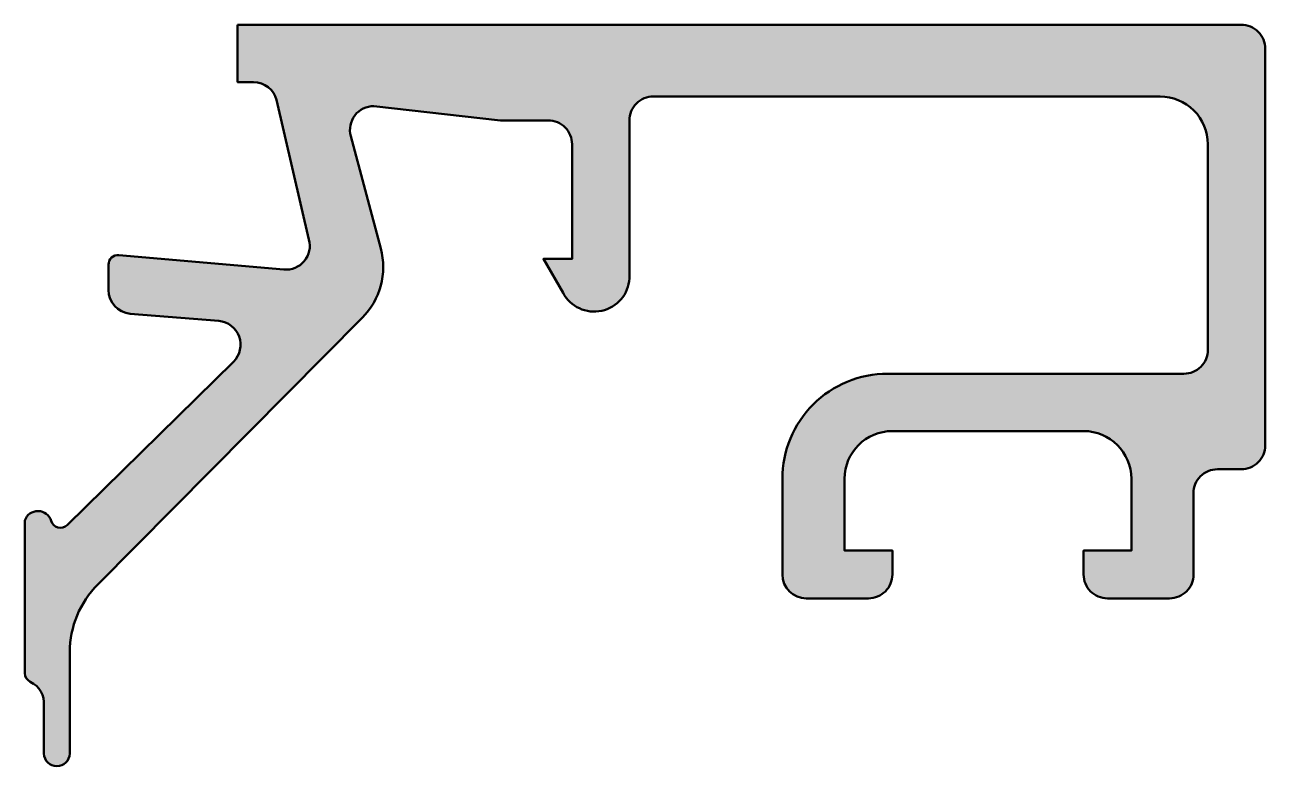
# Model space of a CAD drawing. Extents: x -4 to 22, y -15.5 to 0.
import ezdxf

# ---------------------------------------------------------------- set-up
doc = ezdxf.new("R2010")
doc.units = 0
doc.layers.add('0S-Alu contour', color=7, linetype='Continuous', lineweight=50)
doc.layers.add('0S-Alu hatch', color=252, linetype='Continuous', lineweight=25)

# ---------------------------------------------------------------- blocks, each defined once
blk = doc.blocks.new('189260__8F184FB9_FDEA_4FD3_8AE2_473B834178AA_')
at = {"layer": '0S-Alu hatch'}
h = blk.add_hatch(color=256, dxfattribs=at)
edge = h.paths.add_edge_path()
edge.add_line((0.5, 0), (0.5, -1.20001220703125))
edge.add_line((0.5, -1.20001220703125), (0.8369979858398438, -1.20001220703125))
edge.add_ellipse((0.8373748736087095, -1.698129857810164), major_axis=(-0.4981177933600593, 0), ratio=1, start_angle=194.7849358881777, end_angle=270.0433513535439, ccw=False)
edge.add_line((1.319000244140625, -1.571014404296875), (1.995002746582031, -4.492984771728515))
edge.add_ellipse((1.511470930152408, -4.622288750513988), major_axis=(-0.500522263670143, 0), ratio=1, start_angle=85.13261834390892, end_angle=194.9714746716668, ccw=False)
edge.add_line((1.469001770019531, -5.121006011962889), (-1.983001708984375, -4.81900405883789))
edge.add_arc((-2.000097428706192, -5.018171276399617), 0.1998995852524142, 85.09398406941858, 179.9535411302847)
edge.add_line((-2.199996948242187, -5.018009185791021), (-2.199996948242187, -5.547008514404296))
edge.add_arc((-1.700283569074172, -5.547197124063373), 0.4997134147620224, 179.9783745295333, 264.9807980324284)
edge.add_line((-1.744003295898438, -6.044994354248046), (0.1063804626464844, -6.19683837890625))
edge.add_ellipse((0.0642992872682498, -6.694553735843006), major_axis=(-0.4994911429163647, 0), ratio=1, start_angle=134.8194325658602, end_angle=265.1672114210391, ccw=False)
edge.add_line((0.4163780212402327, -7.048858642578125), (-3.066407677957608, -10.46703112582501))
edge.add_ellipse((-3.206498774995537, -10.3242919072104), major_axis=(-0.1999999999999996, 0), ratio=1, start_angle=16.4803247915346, end_angle=134.4635590735882, ccw=False)
edge.add_arc((-3.675735514404549, -10.46311090666816), 0.2893402009049079, 16.48032479153527, 161.4222630945772)
edge.add_line((-3.94999885559082, -10.37092971801757), (-3.949998855590819, -13.56611945798112))
edge.add_arc((-3.749998855590972, -13.56611945798112), 0.1999999999998456, 180, 244.5584639014695)
edge.add_ellipse((-4.052680887786461, -14.20237552305606), major_axis=(-0.5045837018827974, 0), ratio=1, start_angle=175.0260589006463, end_angle=244.55846390146502, ccw=False)
edge.add_line((-3.54999732971191, -14.24612426757813), (-3.549997329711914, -15.24996948242187))
edge.add_arc((-3.279513359069824, -15.24153434577916), 0.2706154650135358, 181.7862099046666, 358.2137900953334)
edge.add_line((-3.009029388427734, -15.24996948242187), (-3.009037017822265, -13.1251106262207))
edge.add_ellipse((-1.006400665246993, -13.1266350689319), major_axis=(-2.002636932791755, 0), ratio=1, start_angle=315.0223400847135, end_angle=359.9563854333871, ccw=False)
edge.add_line((-2.423030853271482, -11.71110916137695), (3.110000610351562, -6.127990722656248))
edge.add_arc((2.046545649105422, -5.066779044348755), 1.502367025987735, 315.0604944768673, 374.9586363659799)
edge.add_line((3.498001098632815, -4.678985595703127), (2.868652343749999, -2.329406738281249))
edge.add_ellipse((3.35159611991723, -2.199994440166193), major_axis=(-0.4999822335264367, 0), ratio=1, start_angle=-90.00226737133357, end_angle=15.000874823383981, ccw=False)
edge.add_line((3.351615905761718, -1.70001220703125), (5.999999999999998, -2))
edge.add_line((5.999999999999998, -2), (7, -2))
edge.add_ellipse((7.000239304143113, -2.499760695856886), major_axis=(-0.499760753150778, 0), ratio=1, start_angle=179.9725646364607, end_angle=270.0274353635372, ccw=False)
edge.add_line((7.5, -2.500000000000017), (7.499999999999999, -4.899993896484375))
edge.add_line((7.499999999999999, -4.899993896484375), (6.900001525878905, -4.899993896484375))
edge.add_line((6.900001525878905, -4.899993896484375), (7.309783935546874, -5.609771728515625))
edge.add_arc((7.961714694360574, -5.260342121194154), 0.7396720656887391, 208.1909479371029, 356.4871140909391)
edge.add_line((8.699996948242188, -5.30566406250001), (8.699996948242188, -2.000000000000001))
edge.add_ellipse((9.199759202819715, -1.999762254577528), major_axis=(-0.4997623111272992, 0), ratio=1, start_angle=-90.02725657680998, end_angle=0.02725657679940241, ccw=False)
edge.add_line((9.199996948242188, -1.5), (19.80000305175781, -1.5))
edge.add_ellipse((19.80051816637697, -2.499484885380843), major_axis=(-0.9994850181207459, 0), ratio=1, start_angle=179.9704708981049, end_angle=270.0295291019022, ccw=False)
edge.add_line((20.80000305175781, -2.499999999999879), (20.80000305175781, -6.799987792968751))
edge.add_ellipse((20.30031033217548, -6.800295059844117), major_axis=(-0.4996928140533023, 0), ratio=1, start_angle=89.9673910147178, end_angle=180.0352318379516, ccw=False)
edge.add_line((20.3000259399414, -7.29998779296875), (14.09965515136718, -7.2998046875))
edge.add_arc((14.09900934361808, -9.49915583252517), 2.199351239841236, 89.98317592103432, 180.0172214709711)
edge.add_line((11.899658203125, -9.499816894531548), (11.89999389648437, -11.5))
edge.add_arc((12.40003589597032, -11.49995800051405), 0.500042001249753, 180.0048123823111, 269.9951876176736)
edge.add_line((12.39999389648437, -12), (13.70001220703125, -12))
edge.add_arc((13.70002252714179, -11.50001032011054), 0.4999896799959612, 269.9988173780338, 360.0011826222799)
edge.add_line((14.20001220703125, -11.49999999999995), (14.20001220703125, -11))
edge.add_line((14.20001220703125, -11), (13.20001220703125, -11))
edge.add_line((13.20001220703125, -11), (13.20001220703125, -9.499969482421879))
edge.add_ellipse((14.20005759288476, -9.50001486827538), major_axis=(-1.000045386883398, 0), ratio=1, start_angle=270.0026002998371, end_angle=359.99739970021847, ccw=False)
edge.add_line((14.20001220703125, -8.499969482421873), (18.20001220703125, -8.499969482421873))
edge.add_ellipse((18.19996682117774, -9.500014868275384), major_axis=(-1.000045386883402, 0), ratio=1, start_angle=180.0026002997815, end_angle=269.9973997001628, ccw=False)
edge.add_line((19.20001220703125, -9.499969482422841), (19.20001220703125, -11))
edge.add_line((19.20001220703125, -11), (18.20001220703125, -11))
edge.add_line((18.20001220703125, -11), (18.20001220703125, -11.5))
edge.add_arc((18.7000018869207, -11.50001032011054), 0.499989679995963, 179.9988173777201, 270.0011826219659)
edge.add_line((18.70001220703125, -12), (20.00003051757813, -12))
edge.add_arc((20.00027535573902, -11.50024483816089), 0.4997552218141941, 269.9719298704007, 360.0280701296023)
edge.add_line((20.50003051757812, -11.49999999999997), (20.5, -9.79998779296875))
edge.add_ellipse((20.99975896863922, -9.79974676160797), major_axis=(-0.4997590267633533, 0), ratio=1, start_angle=-90.0276334783349, end_angle=0.027633478345592266, ccw=False)
edge.add_line((21.00000000000001, -9.299987792968748), (21.50003051757812, -9.29998779296875))
edge.add_arc((21.50027535573902, -8.800232631129642), 0.4997552218141959, 269.9719298704003, 360.0280701296023)
edge.add_line((22.00003051757812, -8.799987792968722), (22, -0.5))
edge.add_arc((21.50023930414311, -0.4997606958568848), 0.4997607531507762, 359.9725646364607, 450.0274353635369)
edge.add_line((21.5, 4e-16), (0.5, 0))
at = {"layer": '0S-Alu contour', "color": 7}
for points in [[(0.5, 0), (0.5, -1.20001220703125), (0.8369979858398438, -1.20001220703125)], [(21.5, 4e-16), (0.5, 0)], [(22.00003051757812, -8.799987792968722), (22, -0.5)], [(9.199996948242188, -1.5), (19.80000305175781, -1.5)], [(1.319000244140625, -1.571014404296875), (1.995002746582031, -4.492984771728515)], [(3.351615905761718, -1.70001220703125), (5.999999999999998, -2), (7, -2)], [(8.699996948242188, -5.30566406250001), (8.699996948242188, -2.000000000000001)], [(3.498001098632815, -4.678985595703127), (2.868652343749999, -2.329406738281249)], [(7.5, -2.500000000000017), (7.499999999999999, -4.899993896484375), (6.900001525878905, -4.899993896484375), (7.309783935546874, -5.609771728515625)], [(20.80000305175781, -2.499999999999879), (20.80000305175781, -6.799987792968751)], [(1.469001770019531, -5.121006011962889), (-1.983001708984375, -4.81900405883789)], [(-2.199996948242187, -5.018009185791021), (-2.199996948242187, -5.547008514404296)], [(-2.423030853271482, -11.71110916137695), (3.110000610351562, -6.127990722656248)], [(-1.744003295898438, -6.044994354248046), (0.1063804626464844, -6.19683837890625)], [(0.4163780212402327, -7.048858642578125), (-3.066407677957608, -10.46703112582501)], [(20.3000259399414, -7.29998779296875), (14.09965515136718, -7.2998046875)], [(14.20001220703125, -8.499969482421873), (18.20001220703125, -8.499969482421873)], [(21.00000000000001, -9.299987792968748), (21.50003051757812, -9.29998779296875)], [(11.899658203125, -9.499816894531548), (11.89999389648437, -11.5)], [(14.20001220703125, -11.49999999999995), (14.20001220703125, -11), (13.20001220703125, -11), (13.20001220703125, -9.499969482421879)], [(19.20001220703125, -9.499969482422841), (19.20001220703125, -11), (18.20001220703125, -11), (18.20001220703125, -11.5)], [(20.50003051757812, -11.49999999999997), (20.5, -9.79998779296875)], [(-3.94999885559082, -10.37092971801757), (-3.949998855590819, -13.56611945798112)], [(12.39999389648437, -12), (13.70001220703125, -12)], [(18.70001220703125, -12), (20.00003051757813, -12)], [(-3.009029388427734, -15.24996948242187), (-3.009037017822265, -13.1251106262207)], [(-3.54999732971191, -14.24612426757813), (-3.549997329711914, -15.24996948242187)]]:
    blk.add_lwpolyline(points, dxfattribs=at)
for centre, radius, start, end in [((21.50023930414311, -0.4997606958568848), 0.4997607531507762, 359.9725646364607, 90.02743536353701), ((-2.000097428706192, -5.018171276399617), 0.1998995852524142, 85.09398406941858, 179.9535411302847), ((2.046545649105422, -5.066779044348755), 1.502367025987735, 315.0604944768673, 14.95863636597996), ((7.961714694360574, -5.260342121194154), 0.7396720656887391, 208.1909479371029, 356.4871140909391), ((-1.700283569074172, -5.547197124063373), 0.4997134147620224, 179.9783745295333, 264.9807980324284), ((14.09900934361808, -9.49915583252517), 2.199351239841236, 89.98317592103432, 180.0172214709711), ((21.50027535573902, -8.800232631129642), 0.4997552218141959, 269.9719298704003, 0.0280701296022991), ((-3.675735514404549, -10.46311090666816), 0.2893402009049079, 16.48032479153527, 161.4222630945772), ((12.40003589597032, -11.49995800051405), 0.500042001249753, 180.0048123823111, 269.9951876176736), ((13.70002252714179, -11.50001032011054), 0.4999896799959612, 269.9988173780338, 0.0011826222798784), ((18.7000018869207, -11.50001032011054), 0.499989679995963, 179.9988173777201, 270.0011826219659), ((20.00027535573902, -11.50024483816089), 0.4997552218141941, 269.9719298704007, 0.0280701296022991), ((-3.749998855590972, -13.56611945798112), 0.1999999999998456, 180, 244.5584639014695), ((-3.279513359069824, -15.24153434577916), 0.2706154650135358, 181.7862099046666, 358.2137900953334)]:
    blk.add_arc(centre, radius, start, end, dxfattribs=at)
at = {"layer": '0S-Alu contour', "color": 7, "extrusion": (0, 0, -1)}
for centre, radius, start, end in [((-0.8373748736087095, -1.698129857810164), 0.4981177933600593, 89.95664864645607, 165.2150641118223), ((-9.199759202819715, -1.999762254577528), 0.4997623111272992, 359.9727434232006, 90.02725657681006), ((-19.80051816637697, -2.499484885380843), 0.9994850181207459, 89.97047089809777, 180.0295291018952), ((-3.35159611991723, -2.199994440166193), 0.4999822335264367, 344.999125176616, 90.00226737133357), ((-7.000239304143113, -2.499760695856886), 0.499760753150778, 89.97256463646278, 180.0274353635393), ((-1.511470930152408, -4.622288750513988), 0.500522263670143, 165.0285253283332, 274.8673816560911), ((-0.0642992872682498, -6.694553735843006), 0.4994911429163647, 94.8327885789609, 225.1805674341398), ((-20.30031033217548, -6.800295059844117), 0.4996928140533024, 179.9647681620484, 270.0326089852822), ((-14.20005759288476, -9.50001486827538), 1.000045386883398, 0.0026002997815099, 89.99739970016284), ((-18.19996682117774, -9.500014868275384), 1.000045386883402, 90.00260029983717, 179.9973997002185), ((-20.99975896863922, -9.79974676160797), 0.4997590267633533, 359.9723665216544, 90.02763347833496), ((3.206498774995537, -10.3242919072104), 0.1999999999999996, 225.5364409264118, 343.5196752084654), ((1.006400665246993, -13.1266350689319), 2.002636932791755, 0.0436145666129186, 44.97765991528651), ((4.052680887786461, -14.20237552305606), 0.5045837018827974, 115.441536098535, 184.9739410993538)]:
    blk.add_arc(centre, radius, start, end, dxfattribs=at)
blk = doc.blocks.new('189260__19E59851_7408_42E6_9E35_E5BB4294F92F_')
at = {"layer": '0S-Alu contour', "color": 7}
blk.add_blockref('189260__8F184FB9_FDEA_4FD3_8AE2_473B834178AA_', (0, 0), dxfattribs=at)

msp = doc.modelspace()

# ---------------------------------------------------------------- block references
at = {"layer": '0S-Alu contour', "color": 7}
msp.add_blockref('189260__19E59851_7408_42E6_9E35_E5BB4294F92F_', (0, 0), dxfattribs=at)

doc.saveas('drawing.dxf')
